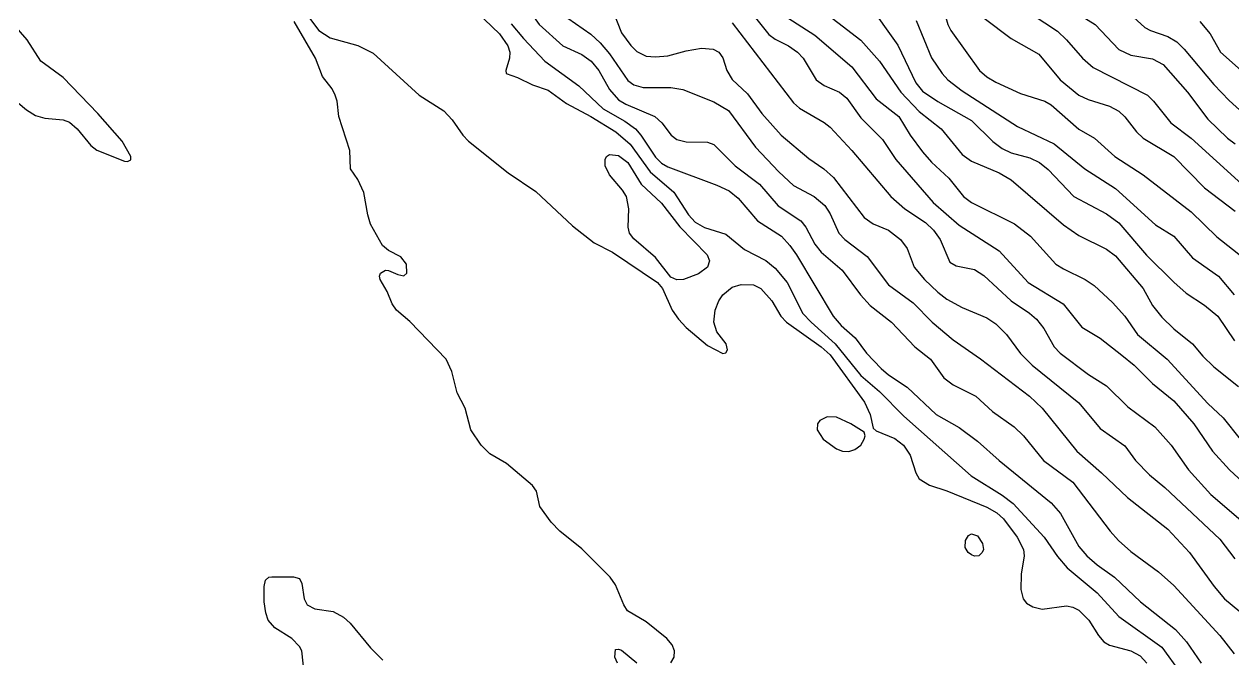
# Model space of a CAD drawing. Extents: x 474277 to 475042, y 254928 to 255625.
# Drawn here: x 474776.12 to 474806.35, y 254966.79 to 254982.66 of the extents above; entities that cross this region are included whole.
import ezdxf

# ---------------------------------------------------------------- set-up
doc = ezdxf.new("R2010")
doc.units = 0
doc.header["$MEASUREMENT"] = 0
doc.layers.add('BaseMapV2_DTM_export_MonNov09090547073261 — entities', color=1, linetype='CONTINUOUS')
doc.styles.get("Standard").update_dxf_attribs({"font": 'romans.shx'})

msp = doc.modelspace()

# ---------------------------------------------------------------- linework, layer by layer
at = {"layer": 'BaseMapV2_DTM_export_MonNov09090547073261 — entities', "color": 15, "linetype": 'Continuous', "true_color": 0xb7484b}
for points in [[(474790.812, 254983.036, 89), (474791.051, 254982.442, 89), (474791.281, 254982.126, 89), (474791.434, 254981.976, 89), (474791.664, 254981.861, 89), (474791.894, 254981.841, 89), (474792.201, 254981.869, 89), (474792.661, 254981.997, 89), (474793.044, 254982.058, 89), (474793.339, 254982.039, 89), (474793.483, 254981.962, 89), (474793.581, 254981.816, 89), (474793.683, 254981.502, 89), (474793.811, 254981.277, 89), (474794.195, 254980.924, 89), (474794.557, 254980.429, 89), (474795.038, 254979.889, 89), (474795.728, 254979.305, 89), (474796.103, 254979.048, 89), (474796.342, 254978.833, 89), (474797.108, 254977.831, 89), (474797.338, 254977.676, 89), (474797.722, 254977.512, 89), (474798.021, 254977.285, 89), (474798.182, 254977.055, 89), (474798.36, 254976.595, 89), (474798.617, 254976.288, 89), (474798.949, 254975.969, 89), (474799.179, 254975.793, 89), (474799.562, 254975.582, 89), (474800.175, 254975.327, 89), (474800.405, 254975.175, 89), (474800.667, 254974.908, 89), (474801.019, 254974.437, 89), (474801.313, 254974.141, 89), (474802.476, 254973.201, 89), (474803.012, 254972.566, 89), (474803.626, 254972.131, 89), (474803.895, 254971.764, 89), (474804.239, 254971.409, 89), (474804.623, 254971.089, 89), (474806.003, 254969.798, 89), (474806.371, 254969.311, 89)], [(474794.165, 254983.112, 88.5), (474794.731, 254982.402, 88.5), (474794.885, 254982.284, 88.5), (474795.221, 254982.115, 88.5), (474795.449, 254981.962, 88.5), (474795.586, 254981.809, 88.5), (474795.909, 254981.272, 88.5), (474796.112, 254981.132, 88.5), (474796.495, 254980.961, 88.5), (474796.681, 254980.812, 88.5), (474797.032, 254980.321, 88.5), (474797.568, 254979.781, 88.5), (474797.905, 254979.278, 88.5), (474798.832, 254978.205, 88.5), (474799.485, 254977.638, 88.5), (474800.482, 254977.001, 88.5), (474801.21, 254976.211, 88.5), (474802.082, 254975.675, 88.5), (474802.552, 254975.096, 88.5), (474803.012, 254974.821, 88.5), (474803.549, 254974.398, 88.5), (474803.856, 254974.146, 88.5), (474804.316, 254973.691, 88.5), (474804.853, 254973.252, 88.5), (474805.347, 254972.684, 88.5), (474805.82, 254971.994, 88.5), (474806.243, 254971.534, 88.5), (474806.9, 254970.921, 88.5)], [(474795.881, 254983.142, 88), (474797.032, 254982.263, 88), (474797.492, 254981.732, 88), (474798.026, 254980.965, 88), (474798.488, 254980.478, 88), (474799.035, 254980.045, 88), (474799.562, 254979.403, 88), (474799.792, 254979.241, 88), (474800.482, 254978.951, 88), (474800.789, 254978.776, 88), (474802.092, 254977.646, 88), (474802.476, 254977.384, 88), (474803.166, 254977.039, 88), (474803.396, 254976.877, 88), (474804.08, 254976.058, 88), (474804.316, 254975.635, 88), (474804.546, 254975.345, 88), (474804.853, 254975.05, 88), (474805.313, 254974.681, 88), (474805.571, 254974.371, 88), (474805.849, 254974.101, 88), (474806.463, 254973.614, 88)], [(474797.185, 254983.213, 87.75), (474797.952, 254982.134, 87.75), (474798.405, 254981.195, 87.75), (474798.565, 254980.99, 87.75), (474798.949, 254980.727, 87.75), (474799.792, 254980.256, 87.75), (474800.329, 254979.731, 87.75), (474800.559, 254979.558, 87.75), (474800.789, 254979.444, 87.75), (474801.249, 254979.325, 87.75), (474801.492, 254979.202, 87.75), (474801.709, 254979.034, 87.75), (474802.354, 254978.358, 87.75), (474803.166, 254977.922, 87.75), (474803.472, 254977.703, 87.75), (474804.163, 254976.892, 87.75), (474804.853, 254976.218, 87.75), (474805.159, 254975.944, 87.75), (474805.619, 254975.64, 87.75), (474805.95, 254975.368, 87.75), (474806.367, 254974.755, 87.75)], [(474799.095, 254983.036, 87.25), (474799.203, 254982.652, 87.25), (474799.276, 254982.499, 87.25), (474799.99, 254981.502, 87.25), (474800.175, 254981.347, 87.25), (474800.405, 254981.212, 87.25), (474801.019, 254980.93, 87.25), (474801.626, 254980.735, 87.25), (474801.786, 254980.646, 87.25), (474802.476, 254980.042, 87.25), (474802.87, 254979.815, 87.25), (474803.375, 254979.355, 87.25), (474804.085, 254978.895, 87.25), (474805.279, 254977.975, 87.25), (474805.926, 254977.349, 87.25), (474806.592, 254976.825, 87.25)], [(474800.993, 254983.112, 86.75), (474801.939, 254982.487, 86.75), (474802.171, 254982.269, 86.75), (474802.566, 254981.809, 86.75), (474802.832, 254981.579, 86.75), (474804.188, 254980.889, 86.75), (474804.344, 254980.735, 86.75), (474804.776, 254980.195, 86.75), (474805.28, 254979.815, 86.75), (474806.548, 254978.665, 86.75)], [(474801.902, 254983.266, 86.5), (474802.888, 254982.652, 86.5), (474803.472, 254982.025, 86.5), (474803.779, 254981.887, 86.5), (474804.316, 254981.796, 86.5), (474804.587, 254981.655, 86.5), (474805.195, 254980.965, 86.5), (474805.696, 254980.285, 86.5), (474806.189, 254979.815, 86.5), (474806.386, 254979.67, 86.5)], [(474803.472, 254983.164, 86.25), (474804.128, 254982.576, 86.25), (474804.27, 254982.499, 86.25), (474804.699, 254982.355, 86.25), (474804.929, 254982.215, 86.25), (474805.111, 254982.039, 86.25), (474805.849, 254981.151, 86.25), (474806.233, 254980.755, 86.25), (474806.846, 254980.194, 86.25)], [(474792.278, 254966.716, 90.25), (474792.367, 254966.857, 90.25), (474792.369, 254967.01, 90.25), (474792.312, 254967.164, 90.25), (474792.179, 254967.317, 90.25), (474791.664, 254967.735, 90.25), (474791.201, 254968.007, 90.25), (474791.103, 254968.16, 90.25), (474790.898, 254968.661, 90.25), (474790.767, 254968.85, 90.25), (474790.054, 254969.56, 90.25), (474789.504, 254970.001, 90.25), (474789.287, 254970.226, 90.25), (474789.003, 254970.614, 90.25), (474788.926, 254970.997, 90.25), (474788.827, 254971.143, 90.25), (474788.173, 254971.687, 90.25), (474787.754, 254971.935, 90.25), (474787.542, 254972.148, 90.25), (474787.286, 254972.531, 90.25), (474787.14, 254973.068, 90.25), (474786.937, 254973.451, 90.25), (474786.807, 254973.988, 90.25), (474786.665, 254974.294, 90.25), (474785.76, 254975.234, 90.25), (474785.426, 254975.521, 90.25), (474785.313, 254975.675, 90.25), (474785.194, 254975.981, 90.25), (474785.02, 254976.288, 90.25), (474785.003, 254976.365, 90.25), (474785.024, 254976.441, 90.25), (474785.147, 254976.515, 90.25), (474785.223, 254976.508, 90.25), (474785.454, 254976.409, 90.25), (474785.607, 254976.378, 90.25), (474785.686, 254976.441, 90.25), (474785.676, 254976.671, 90.25), (474785.53, 254976.846, 90.25), (474785.223, 254977.007, 90.25), (474785.073, 254977.132, 90.25), (474784.778, 254977.668, 90.25), (474784.705, 254977.898, 90.25), (474784.61, 254978.458, 90.25), (474784.457, 254978.777, 90.25), (474784.271, 254979.048, 90.25), (474784.259, 254979.508, 90.25), (474783.982, 254980.352, 90.25), (474783.94, 254980.735, 90.25), (474783.895, 254980.889, 90.25), (474783.819, 254981.042, 90.25), (474783.571, 254981.349, 90.25), (474783.398, 254981.809, 90.25), (474782.865, 254982.729, 90.25)], [(474783.252, 254982.806, 90.25), (474783.48, 254982.499, 90.25), (474783.767, 254982.315, 90.25), (474784.457, 254982.126, 90.25), (474784.84, 254981.937, 90.25), (474785.99, 254980.885, 90.25), (474786.604, 254980.499, 90.25), (474786.813, 254980.275, 90.25), (474787.08, 254979.892, 90.25), (474787.225, 254979.739, 90.25), (474788.214, 254978.947, 90.25), (474788.904, 254978.484, 90.25), (474789.824, 254977.628, 90.25), (474790.361, 254977.202, 90.25), (474790.821, 254976.963, 90.25), (474791.945, 254976.211, 90.25), (474792.074, 254976.058, 90.25), (474792.314, 254975.521, 90.25), (474792.471, 254975.291, 90.25), (474792.661, 254975.089, 90.25), (474793.198, 254974.638, 90.25), (474793.581, 254974.435, 90.25), (474793.658, 254974.455, 90.25), (474793.693, 254974.525, 90.25), (474793.665, 254974.678, 90.25), (474793.428, 254974.976, 90.25), (474793.352, 254975.215, 90.25), (474793.388, 254975.521, 90.25), (474793.482, 254975.751, 90.25), (474793.582, 254975.905, 90.25), (474793.811, 254976.091, 90.25), (474794.041, 254976.163, 90.25), (474794.348, 254976.155, 90.25), (474794.527, 254976.058, 90.25), (474794.806, 254975.751, 90.25), (474795.033, 254975.368, 90.25), (474795.169, 254975.215, 90.25), (474796.035, 254974.603, 90.25), (474796.265, 254974.401, 90.25), (474797.122, 254973.221, 90.25), (474797.261, 254972.914, 90.25), (474797.338, 254972.573, 90.25), (474797.415, 254972.507, 90.25), (474797.875, 254972.312, 90.25), (474798.098, 254972.148, 90.25), (474798.258, 254971.901, 90.25), (474798.401, 254971.457, 90.25), (474798.489, 254971.304, 90.25), (474798.743, 254971.151, 90.25), (474799.179, 254971.005, 90.25), (474800.175, 254970.599, 90.25), (474800.427, 254970.461, 90.25), (474800.592, 254970.307, 90.25), (474800.936, 254969.847, 90.25), (474801.092, 254969.541, 90.25), (474801.106, 254969.387, 90.25), (474801.031, 254968.927, 90.25), (474801.027, 254968.544, 90.25), (474801.082, 254968.314, 90.25), (474801.172, 254968.2, 90.25), (474801.325, 254968.11, 90.25), (474801.556, 254968.052, 90.25), (474802.169, 254968.135, 90.25), (474802.322, 254968.105, 90.25), (474802.476, 254968.025, 90.25), (474802.727, 254967.777, 90.25), (474802.967, 254967.394, 90.25), (474803.1, 254967.24, 90.25), (474803.242, 254967.153, 90.25), (474803.779, 254967.015, 90.25), (474804.009, 254966.884, 90.25), (474804.178, 254966.704, 90.25)], [(474787.43, 254982.959, 90), (474788, 254982.422, 90), (474788.204, 254982.115, 90), (474788.253, 254981.962, 90), (474788.252, 254981.809, 90), (474788.156, 254981.502, 90), (474788.168, 254981.425, 90), (474788.444, 254981.329, 90), (474788.827, 254981.141, 90), (474789.211, 254981.011, 90), (474789.671, 254980.68, 90), (474790.284, 254980.356, 90), (474790.908, 254979.969, 90), (474791.262, 254979.662, 90), (474791.76, 254978.972, 90), (474792.354, 254978.465, 90), (474792.724, 254977.898, 90), (474792.891, 254977.718, 90), (474793.121, 254977.581, 90), (474793.658, 254977.414, 90), (474794.118, 254977.035, 90), (474794.655, 254976.757, 90), (474794.885, 254976.571, 90), (474795.191, 254976.208, 90), (474795.575, 254975.438, 90), (474795.786, 254975.215, 90), (474796.39, 254974.678, 90), (474797.032, 254973.891, 90), (474797.492, 254973.491, 90), (474798.105, 254972.871, 90), (474799.782, 254971.381, 90), (474800.559, 254970.898, 90), (474800.831, 254970.691, 90), (474801.611, 254969.847, 90), (474801.939, 254969.367, 90), (474802.185, 254969.081, 90), (474802.936, 254968.464, 90), (474803.472, 254967.871, 90), (474804.546, 254967.103, 90), (474805.007, 254966.474, 90)], [(474788.819, 254982.882, 89.5), (474788.986, 254982.652, 89.5), (474789.584, 254982.115, 89.5), (474790.054, 254981.905, 89.5), (474790.288, 254981.732, 89.5), (474790.478, 254981.502, 89.5), (474790.744, 254981.026, 89.5), (474790.974, 254980.773, 89.5), (474791.153, 254980.659, 89.5), (474791.881, 254980.352, 89.5), (474792.056, 254980.199, 89.5), (474792.287, 254979.892, 89.5), (474792.431, 254979.776, 89.5), (474792.661, 254979.72, 89.5), (474793.198, 254979.717, 89.5), (474793.351, 254979.654, 89.5), (474793.889, 254979.125, 89.5), (474794.494, 254978.665, 89.5), (474794.961, 254978.123, 89.5), (474795.531, 254977.745, 89.5), (474795.657, 254977.592, 89.5), (474795.881, 254977.168, 89.5), (474796.035, 254976.968, 89.5), (474796.561, 254976.518, 89.5), (474797.022, 254975.905, 89.5), (474797.262, 254975.636, 89.5), (474797.798, 254975.222, 89.5), (474798.374, 254974.601, 89.5), (474798.768, 254974.294, 89.5), (474799.102, 254973.827, 89.5), (474799.332, 254973.652, 89.5), (474799.906, 254973.374, 89.5), (474800.321, 254972.991, 89.5), (474800.862, 254972.608, 89.5), (474801.095, 254972.384, 89.5), (474801.596, 254971.764, 89.5), (474802.322, 254971.227, 89.5), (474803.262, 254970.001, 89.5), (474803.467, 254969.771, 89.5), (474803.779, 254969.49, 89.5), (474804.469, 254968.988, 89.5), (474804.853, 254968.643, 89.5), (474806.002, 254967.394, 89.5), (474806.358, 254966.934, 89.5)], [(474789.707, 254982.806, 89.25), (474790.284, 254982.406, 89.25), (474790.514, 254982.196, 89.25), (474790.744, 254981.919, 89.25), (474791.204, 254981.249, 89.25), (474791.358, 254981.147, 89.25), (474791.588, 254981.082, 89.25), (474792.278, 254981.082, 89.25), (474792.584, 254981.028, 89.25), (474793.351, 254980.721, 89.25), (474793.721, 254980.505, 89.25), (474794.398, 254979.585, 89.25), (474794.982, 254978.972, 89.25), (474795.345, 254978.631, 89.25), (474795.859, 254978.358, 89.25), (474796.125, 254978.128, 89.25), (474796.265, 254977.922, 89.25), (474796.479, 254977.438, 89.25), (474796.632, 254977.285, 89.25), (474797.185, 254976.856, 89.25), (474797.722, 254976.155, 89.25), (474798.335, 254975.703, 89.25), (474798.81, 254975.215, 89.25), (474799.332, 254974.775, 89.25), (474800.022, 254974.303, 89.25), (474801.241, 254973.374, 89.25), (474801.558, 254973.068, 89.25), (474802.422, 254971.994, 89.25), (474803.046, 254971.457, 89.25), (474803.69, 254970.844, 89.25), (474804.699, 254970.05, 89.25), (474805.244, 254969.464, 89.25), (474805.86, 254968.62, 89.25), (474806.118, 254968.314, 89.25), (474807.076, 254967.521, 89.25)], [(474795.115, 254982.873, 88.25), (474795.881, 254982.384, 88.25), (474796.802, 254981.596, 88.25), (474797.415, 254980.797, 88.25), (474797.981, 254980.352, 88.25), (474798.259, 254979.892, 88.25), (474798.565, 254979.47, 88.25), (474798.795, 254979.213, 88.25), (474799.225, 254978.818, 88.25), (474799.595, 254978.358, 88.25), (474799.792, 254978.207, 88.25), (474800.865, 254977.672, 88.25), (474801.268, 254977.362, 88.25), (474801.903, 254976.671, 88.25), (474802.092, 254976.548, 88.25), (474802.638, 254976.288, 88.25), (474802.859, 254976.131, 88.25), (474803.319, 254975.706, 88.25), (474803.626, 254975.371, 88.25), (474803.945, 254974.908, 88.25), (474804.681, 254974.294, 88.25), (474805.696, 254973.185, 88.25), (474806.079, 254972.828, 88.25), (474806.506, 254972.301, 88.25)], [(474798.412, 254982.748, 87.5), (474798.795, 254981.815, 87.5), (474799.064, 254981.425, 87.5), (474799.204, 254981.272, 87.5), (474799.562, 254980.998, 87.5), (474800.942, 254980.106, 87.5), (474801.862, 254979.67, 87.5), (474802.629, 254979.048, 87.5), (474803.396, 254978.554, 87.5), (474804.393, 254977.653, 87.5), (474804.853, 254977.369, 87.5), (474805.316, 254976.825, 87.5), (474805.966, 254976.365, 87.5), (474806.354, 254975.905, 87.5)], [(474800.109, 254982.806, 87), (474800.789, 254982.302, 87), (474801.479, 254981.909, 87), (474802.013, 254981.272, 87), (474802.476, 254980.89, 87), (474802.706, 254980.779, 87), (474803.242, 254980.614, 87), (474803.472, 254980.484, 87), (474803.626, 254980.343, 87), (474803.914, 254979.969, 87), (474804.08, 254979.815, 87), (474804.853, 254979.354, 87), (474805.619, 254978.575, 87), (474806.386, 254977.99, 87)], [(474805.498, 254982.729, 86), (474805.759, 254982.422, 86), (474806.016, 254981.962, 86), (474806.532, 254981.502, 86)], [(474775.486, 254981.095, 90), (474776.176, 254980.522, 90), (474776.406, 254980.375, 90), (474776.636, 254980.311, 90), (474777.096, 254980.27, 90), (474777.249, 254980.21, 90), (474777.445, 254980.045, 90), (474777.786, 254979.627, 90), (474777.939, 254979.516, 90), (474778.629, 254979.241, 90), (474778.706, 254979.233, 90), (474778.783, 254979.276, 90), (474778.788, 254979.355, 90), (474778.567, 254979.739, 90), (474777.964, 254980.429, 90), (474777.096, 254981.33, 90), (474776.537, 254981.732, 90), (474776.194, 254982.269, 90), (474775.858, 254982.652, 90)], [(474788.291, 254982.672, 89.75), (474788.597, 254982.298, 89.75), (474789.13, 254981.732, 89.75), (474789.98, 254981.119, 89.75), (474790.591, 254980.543, 89.75), (474791.128, 254980.24, 89.75), (474791.393, 254980.045, 89.75), (474791.533, 254979.892, 89.75), (474791.894, 254979.339, 89.75), (474792.048, 254979.185, 89.75), (474792.201, 254979.096, 89.75), (474793.428, 254978.641, 89.75), (474793.735, 254978.498, 89.75), (474793.965, 254978.311, 89.75), (474794.442, 254977.745, 89.75), (474795.042, 254977.362, 89.75), (474795.257, 254977.132, 89.75), (474795.421, 254976.898, 89.75), (474796.336, 254975.368, 89.75), (474796.54, 254975.138, 89.75), (474796.886, 254974.831, 89.75), (474797.172, 254974.448, 89.75), (474797.534, 254974.064, 89.75), (474797.722, 254973.904, 89.75), (474798.182, 254973.596, 89.75), (474798.914, 254972.914, 89.75), (474799.485, 254972.588, 89.75), (474799.945, 254972.246, 89.75), (474800.482, 254971.761, 89.75), (474801.786, 254970.706, 89.75), (474802.016, 254970.445, 89.75), (474802.476, 254969.62, 89.75), (474802.679, 254969.387, 89.75), (474802.936, 254969.162, 89.75), (474803.365, 254968.85, 89.75), (474804.015, 254968.237, 89.75), (474804.89, 254967.547, 89.75), (474805.165, 254967.24, 89.75), (474805.531, 254966.704, 89.75)], [(474793.811, 254982.69, 88.75), (474795.345, 254980.692, 88.75), (474795.498, 254980.56, 88.75), (474796.112, 254980.206, 88.75), (474796.265, 254980.087, 88.75), (474796.802, 254979.506, 88.75), (474797.776, 254978.358, 88.75), (474798.129, 254978.052, 88.75), (474798.642, 254977.707, 88.75), (474798.842, 254977.515, 88.75), (474799.007, 254977.285, 88.75), (474799.255, 254976.718, 88.75), (474799.409, 254976.624, 88.75), (474799.869, 254976.532, 88.75), (474800.099, 254976.388, 88.75), (474800.783, 254975.751, 88.75), (474801.245, 254975.445, 88.75), (474801.421, 254975.291, 88.75), (474801.598, 254975.061, 88.75), (474801.862, 254974.604, 88.75), (474802.01, 254974.448, 88.75), (474802.72, 254973.911, 88.75), (474803.166, 254973.625, 88.75), (474803.702, 254973.105, 88.75), (474804.373, 254972.608, 88.75), (474804.781, 254972.148, 88.75), (474805.22, 254971.534, 88.75), (474805.773, 254970.914, 88.75), (474806.932, 254969.924, 88.75)], [(474792.593, 254976.288, 90.25), (474792.431, 254976.273, 90.25), (474792.278, 254976.342, 90.25), (474791.894, 254976.834, 90.25), (474791.358, 254977.302, 90.25), (474791.243, 254977.438, 90.25), (474791.215, 254977.592, 90.25), (474791.229, 254978.052, 90.25), (474791.17, 254978.358, 90.25), (474791.074, 254978.512, 90.25), (474790.746, 254978.895, 90.25), (474790.643, 254979.125, 90.25), (474790.641, 254979.278, 90.25), (474790.671, 254979.355, 90.25), (474790.744, 254979.406, 90.25), (474790.974, 254979.38, 90.25), (474791.204, 254979.206, 90.25), (474791.535, 254978.665, 90.25), (474792.048, 254978.187, 90.25), (474792.508, 254977.596, 90.25), (474793.187, 254976.901, 90.25), (474793.249, 254976.748, 90.25), (474793.198, 254976.588, 90.25), (474792.968, 254976.429, 90.25), (474792.593, 254976.288, 90.25)], [(474796.725, 254971.993, 90.25), (474796.878, 254972.041, 90.25), (474797.026, 254972.148, 90.25), (474797.114, 254972.301, 90.25), (474797.133, 254972.378, 90.25), (474797.108, 254972.471, 90.25), (474796.778, 254972.684, 90.25), (474796.418, 254972.85, 90.25), (474796.188, 254972.856, 90.25), (474796.003, 254972.761, 90.25), (474795.945, 254972.684, 90.25), (474795.935, 254972.531, 90.25), (474796.083, 254972.301, 90.25), (474796.418, 254972.052, 90.25), (474796.572, 254971.995, 90.25), (474796.725, 254971.993, 90.25)], [(474799.974, 254969.387, 90.5), (474799.869, 254969.378, 90.5), (474799.792, 254969.406, 90.5), (474799.711, 254969.464, 90.5), (474799.639, 254969.593, 90.5), (474799.643, 254969.771, 90.5), (474799.715, 254969.893, 90.5), (474799.792, 254969.932, 90.5), (474799.945, 254969.882, 90.5), (474800.071, 254969.694, 90.5), (474800.092, 254969.541, 90.5), (474800.063, 254969.464, 90.5), (474799.974, 254969.387, 90.5)], [(474783.129, 254966.397, 90.25), (474783.055, 254967.01, 90.25), (474783, 254967.123, 90.25), (474782.808, 254967.317, 90.25), (474782.386, 254967.589, 90.25), (474782.221, 254967.777, 90.25), (474782.156, 254967.958, 90.25), (474782.118, 254968.237, 90.25), (474782.116, 254968.62, 90.25), (474782.153, 254968.774, 90.25), (474782.233, 254968.85, 90.25), (474782.31, 254968.863, 90.25), (474782.847, 254968.863, 90.25), (474783, 254968.818, 90.25), (474783.057, 254968.697, 90.25), (474783.116, 254968.314, 90.25), (474783.195, 254968.16, 90.25), (474783.383, 254968.063, 90.25), (474783.843, 254967.997, 90.25), (474784.1, 254967.854, 90.25), (474784.263, 254967.7, 90.25), (474784.772, 254967.087, 90.25), (474785.08, 254966.78, 90.25)], [(474790.949, 254966.704, 90.25), (474790.884, 254966.857, 90.25), (474790.898, 254967.046, 90.25), (474790.974, 254967.057, 90.25), (474791.051, 254967.026, 90.25), (474791.434, 254966.712, 90.25)]]:
    msp.add_polyline3d(points, dxfattribs=at)

# ---------------------------------------------------------------- texts
at = {"layer": 'BaseMapV2_DTM_export_MonNov09090547073261 — entities', "color": 250, "true_color": 0x323232, "insert": (474767.951, 254964.841), "char_height": 0.2, "width": 17.61571, "attachment_point": 7, "rotation": 313.6195}
msp.add_mtext('\\fOpen Sans|i0|b0;\\H7.02279;91\\~m', dxfattribs=at)

doc.saveas('drawing.dxf')
